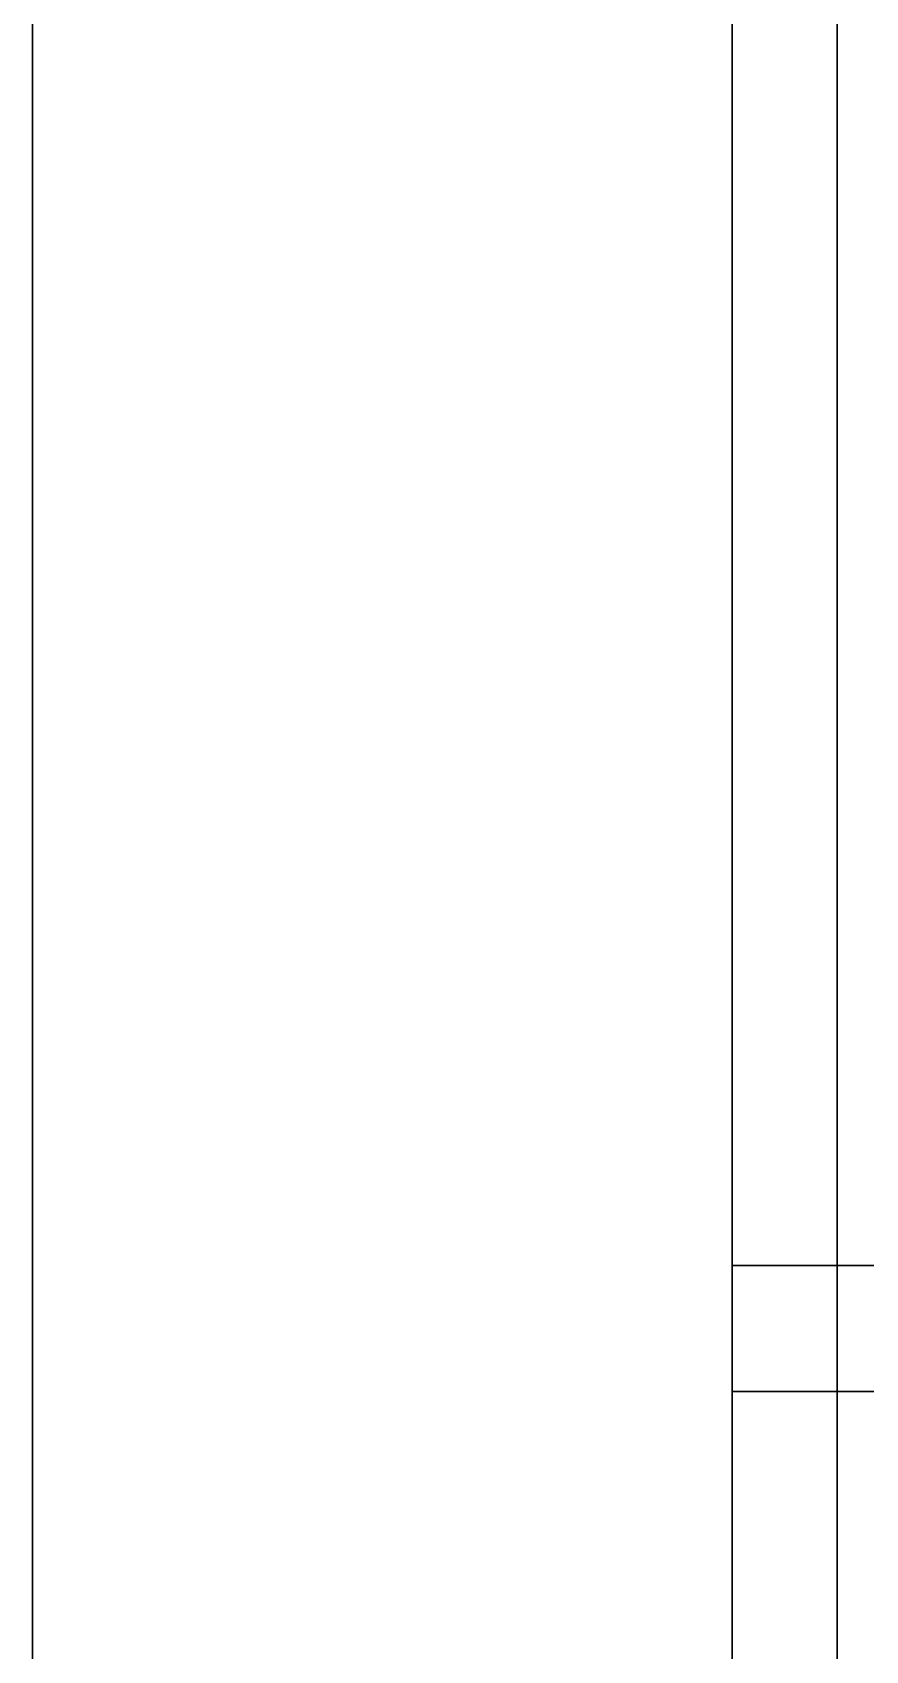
# Model space of a CAD drawing. Extents: x 0 to 4956, y -4930 to 0.
# Drawn here: x 0 to 119.1, y -3445 to -3213.9 of the extents above; entities that cross this region are included whole.
import ezdxf

# ---------------------------------------------------------------- set-up
doc = ezdxf.new("R2010")
doc.units = 0
for name, color, linetype in [('LAYER0', 7, 'CONTINUOUS'), ('LAYER1', 7, 'CONTINUOUS'), ('LAYER142', 7, 'CONTINUOUS'), ('LAYER697', 9, 'CONTINUOUS')]:
    doc.layers.add(name, color=color, linetype=linetype)

msp = doc.modelspace()

# ---------------------------------------------------------------- linework, layer by layer
at = {"layer": 'LAYER0', "invisible_edges": 1}
for points in [[(4956, 0), (0, -4930), (0, 0), (4956, 0)], [(0, 0, 5), (0, -4930), (0, -4930, 5), (0, 0, 5)], [(0, -4930), (0, 0, 5), (0, 0), (0, -4930)], [(4956, -4930, 5), (0, 0, 5), (0, -4930, 5), (4956, -4930, 5)], [(0, 0, 5), (4956, -4930, 5), (4956, 0, 5), (0, 0, 5)], [(0, -4930), (4956, 0), (4956, -4930), (0, -4930)]]:
    msp.add_3dface(points, dxfattribs=at)
at = {"layer": 'LAYER1', "invisible_edges": 1}
for points in [[(100, -100, 5), (0, -4849, 5), (0, 0, 5), (100, -100, 5)], [(0, 0, 2599), (0, -4849, 5), (0, -4849, 2599), (0, 0, 2599)], [(0, -4849, 5), (0, 0, 2599), (0, 0, 5), (0, -4849, 5)], [(0, -4849, 5), (100, -100, 5), (100, -4749, 5), (0, -4849, 5)], [(100, -100, 5), (100, -4749, 2599), (100, -4749, 5), (100, -100, 5)], [(100, -4749, 2599), (100, -100, 5), (100, -100, 2599), (100, -4749, 2599)]]:
    msp.add_3dface(points, dxfattribs=at)
at = {"layer": 'LAYER142'}
for points, invisible_edges in [([(100, -100, 5), (115, -115, 5), (100, -4749, 5), (100, -100, 5)], 3), ([(100, -100, 115), (100, -4749, 5), (100, -4749, 115), (100, -100, 115)], 1), ([(100, -4749, 5), (100, -100, 115), (100, -100, 5), (100, -4749, 5)], 1), ([(115, -4749, 115), (100, -100, 115), (100, -4749, 115), (115, -4749, 115)], 1), ([(100, -100, 115), (115, -4749, 115), (115, -115, 115), (100, -100, 115)], 5), ([(115, -4749, 5), (100, -4749, 5), (115, -115, 5), (115, -4749, 5)], 2), ([(115, -115, 5), (115, -4749, 115), (115, -4749, 5), (115, -115, 5)], 1), ([(115, -4749, 115), (115, -115, 5), (115, -115, 115), (115, -4749, 115)], 1)]:
    msp.add_3dface(points, dxfattribs=dict(at, invisible_edges=invisible_edges))
at = {"layer": 'LAYER697', "invisible_edges": 1}
for points in [[(100, -3390, 2650), (695, -3390, 5), (100, -3390, 5), (100, -3390, 2650)], [(695, -3390, 5), (100, -3390, 2650), (695, -3390, 2650), (695, -3390, 5)], [(100, -3408, 5), (695, -3390, 5), (695, -3408, 5), (100, -3408, 5)], [(695, -3390, 5), (100, -3408, 5), (100, -3390, 5), (695, -3390, 5)], [(100, -3390, 2650), (695, -3408, 2650), (695, -3390, 2650), (100, -3390, 2650)], [(695, -3408, 2650), (100, -3390, 2650), (100, -3408, 2650), (695, -3408, 2650)], [(100, -3408, 5), (100, -3390, 2650), (100, -3390, 5), (100, -3408, 5)], [(100, -3390, 2650), (100, -3408, 5), (100, -3408, 2650), (100, -3390, 2650)], [(695, -3408, 2650), (100, -3408, 5), (695, -3408, 5), (695, -3408, 2650)], [(100, -3408, 5), (695, -3408, 2650), (100, -3408, 2650), (100, -3408, 5)]]:
    msp.add_3dface(points, dxfattribs=at)

# ---------------------------------------------------------------- meshes
at = {"layer": 'LAYER1'}
mesh = msp.add_polymesh((2, 2), dxfattribs=at)
for k, corner in enumerate([(100, -100, 2599), (100, -4749, 2599), (0, 0, 2599), (0, -4849, 2599)]):
    mesh.set_mesh_vertex(divmod(k, 2), corner)

doc.saveas('drawing.dxf')
